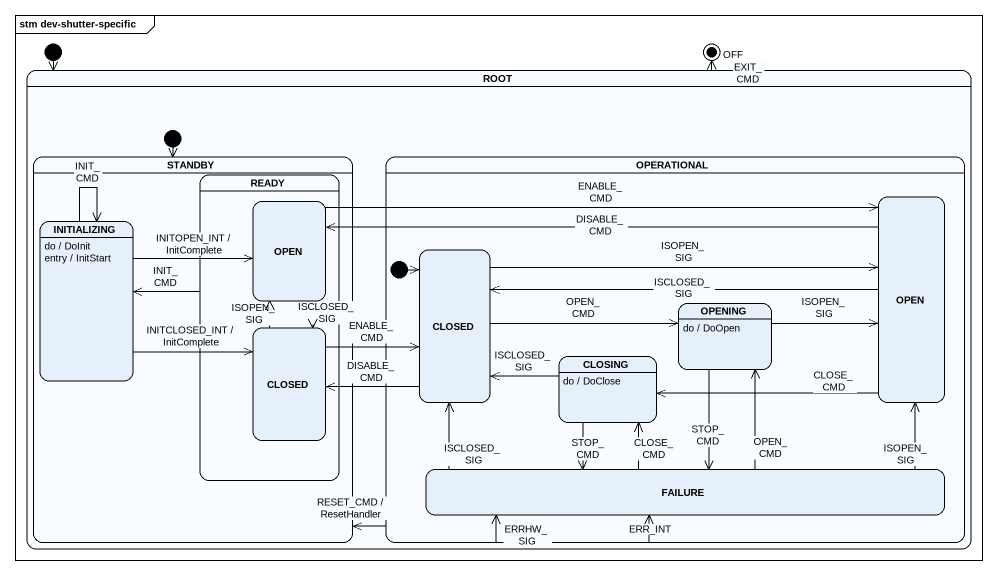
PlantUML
@startuml
mainframe stm dev-shutter-specific
hide empty description
state ROOT {
  state STANDBY {
    state READY {
      state OPEN
      state "CLOSED" as CLOSED_2
    }
    state INITIALIZING
    INITIALIZING : do / DoInit
    INITIALIZING : entry / InitStart
  }
  state OPERATIONAL {
    state "OPEN" as OPEN_2
    state CLOSED
    state OPENING
    OPENING : do / DoOpen
    state CLOSING
    CLOSING : do / DoClose
    state FAILURE
    [*] --> CLOSED
  }
  [*] --> STANDBY
}
state OFF <<end>>
[*] -right-> ROOT
ROOT -up-> OFF : EXIT_CMD
OPERATIONAL -left-> STANDBY : RESET_CMD / ResetHandler
OPERATIONAL --> FAILURE : ERRHW_SIG
OPERATIONAL --> FAILURE : ERR_INT
READY -left-> INITIALIZING : INIT_CMD
OPEN -right-> OPEN_2 : ENABLE_CMD
OPEN --> CLOSED_2 : ISCLOSED_SIG
OPEN_2 -left-> OPEN : DISABLE_CMD
OPEN_2 -left-> CLOSED : ISCLOSED_SIG
OPEN_2 -left-> CLOSING : CLOSE_CMD
INITIALIZING -right-> OPEN : INITOPEN_INT / InitComplete
INITIALIZING --> INITIALIZING : INIT_CMD
INITIALIZING -right-> CLOSED_2 : INITCLOSED_INT / InitComplete
CLOSED -right-> OPEN_2 : ISOPEN_SIG
CLOSED -left-> CLOSED_2 : DISABLE_CMD
CLOSED -right-> OPENING : OPEN_CMD
CLOSED_2 -up-> OPEN : ISOPEN_SIG
CLOSED_2 -right-> CLOSED : ENABLE_CMD
OPENING -right-> OPEN_2 : ISOPEN_SIG
OPENING --> FAILURE : STOP_CMD
CLOSING -left-> CLOSED : ISCLOSED_SIG
CLOSING --> FAILURE : STOP_CMD
FAILURE -up-> OPEN_2 : ISOPEN_SIG
FAILURE -up-> CLOSED : ISCLOSED_SIG
FAILURE -up-> OPENING : OPEN_CMD
FAILURE -up-> CLOSING : CLOSE_CMD
@enduml
